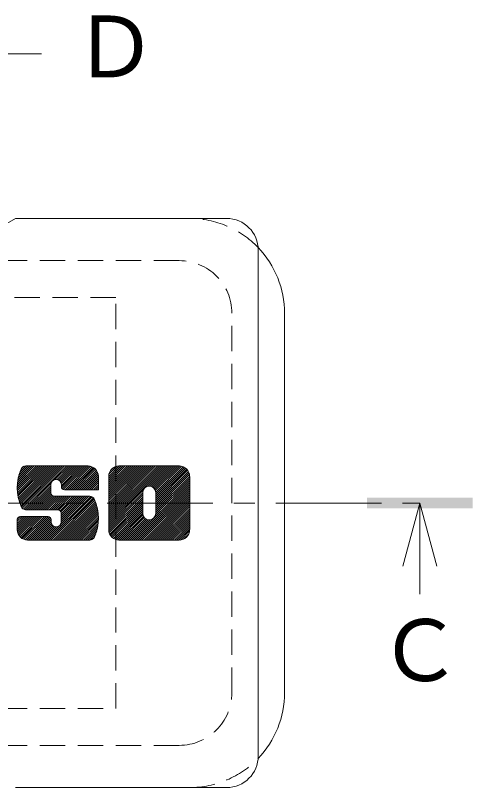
# Model space of a CAD drawing. Units: millimetres on the paper, enlarged 10 times, with parts at other scales. Extents: x -1235 to 1714, y -1353 to 1361.
# Drawn here: x 776.9 to 993.6, y 947.6 to 1313.9 of the extents above; entities that cross this region are included whole.
import ezdxf
from ezdxf.enums import TextEntityAlignment as Align

# ---------------------------------------------------------------- set-up
doc = ezdxf.new("R2010")
doc.units = ezdxf.units.MM
doc.header["$LTSCALE"] = 10
doc.linetypes.add('CHAIN1', pattern=[8, 5, -1, 1, -1])
doc.linetypes.add('DASHED1', pattern=[1.8, 1.2, -0.6])
for name, color, linetype, lineweight in [('D-5', 7, 'Continuous', 9), ('D-7', 6, 'Continuous', 9), ('D-8', 4, 'Continuous', 9)]:
    doc.layers.add(name, color=color, linetype=linetype, lineweight=lineweight)
doc.styles.add('ＭＳ ゴシック', font='')
doc.styles.get('ＭＳ ゴシック').set_extended_font_data('MS Gothic')

msp = doc.modelspace()

# ---------------------------------------------------------------- linework, layer by layer
at = {"layer": 'D-5', "color": 4}
for p, q in [((734.53, 1295.73), (789.22, 1295.73)), ((968.62, 1082.62), (960.62, 1052.62)), ((968.62, 1082.62), (968.62, 1039.38)), ((968.62, 1082.62), (976.62, 1052.62))]:
    msp.add_line(p, q, dxfattribs=at)
at = {"layer": 'D-5', "color": 4, "linetype": 'CHAIN1'}
msp.add_line((500.43, 1082.62), (968.62, 1082.62), dxfattribs=at)
at = {"layer": 'D-5', "color": 4}
msp.add_solid([(943.62, 1080.12), (993.62, 1080.12), (943.62, 1085.12), (993.62, 1085.12)], dxfattribs=at)
at = {"layer": 'D-7'}
for p, q in [((759.53, 1207.62), (777.03, 1217.62)), ((877.03, 1217.62), (777.03, 1217.62)), ((892.03, 962.62), (892.03, 1202.62)), ((904.52, 992.62), (904.52, 1172.62)), ((777.79, 1090.23), (787.8, 1100.24)), ((777.79, 1089.27), (788.76, 1100.24)), ((777.83, 1091.23), (786.84, 1100.24)), ((777.83, 1088.35), (789.72, 1100.24)), ((777.91, 1087.47), (790.68, 1100.24)), ((777.92, 1092.27), (785.88, 1100.24)), ((778.01, 1086.62), (791.64, 1100.24)), ((778.07, 1093.38), (784.92, 1100.24)), ((778.14, 1085.79), (792.59, 1100.24)), ((778.28, 1094.56), (783.97, 1100.24)), ((778.3, 1084.99), (793.55, 1100.24)), ((778.49, 1084.21), (794.51, 1100.24)), ((778.59, 1095.82), (783.01, 1100.24)), ((778.69, 1083.46), (795.47, 1100.24)), ((778.92, 1082.73), (796.43, 1100.24)), ((779.01, 1097.2), (782.05, 1100.24)), ((779.16, 1082.01), (797.39, 1100.24)), ((779.43, 1081.32), (798.35, 1100.24)), ((779.61, 1098.76), (780.87, 1100.02)), ((779.72, 1080.66), (799.3, 1100.24)), ((780.14, 1080.12), (800.26, 1100.24)), ((780.69, 1079.71), (801.22, 1100.24)), ((811.22, 1100.24), (781.9, 1100.24)), ((795.68, 1093.74), (802.18, 1100.24)), ((796.66, 1093.76), (803.14, 1100.24)), ((797.37, 1093.51), (804.1, 1100.24)), ((797.92, 1093.11), (805.06, 1100.24)), ((798.35, 1092.57), (806.02, 1100.24)), ((798.62, 1091.89), (806.97, 1100.24)), ((798.69, 1091), (807.93, 1100.24)), ((798.73, 1090.08), (808.89, 1100.24)), ((799.05, 1089.44), (809.85, 1100.24)), ((799.61, 1089.04), (810.81, 1100.24)), ((800.44, 1088.91), (811.74, 1100.21)), ((801.4, 1088.91), (812.55, 1100.06)), ((802.36, 1088.91), (813.26, 1099.81)), ((803.32, 1088.91), (813.88, 1099.48)), ((804.28, 1088.91), (814.44, 1099.08)), ((821.14, 1095.23), (826.15, 1100.24)), ((821.14, 1094.27), (827.11, 1100.24)), ((821.14, 1093.32), (828.06, 1100.24)), ((821.14, 1092.36), (829.02, 1100.24)), ((821.14, 1091.4), (829.98, 1100.24)), ((821.14, 1090.44), (830.94, 1100.24)), ((821.14, 1089.48), (831.9, 1100.24)), ((821.14, 1088.52), (832.86, 1100.24)), ((821.14, 1087.56), (833.82, 1100.24)), ((821.14, 1086.6), (834.78, 1100.24)), ((821.14, 1085.65), (835.73, 1100.24)), ((821.14, 1084.69), (836.69, 1100.24)), ((821.14, 1083.73), (837.65, 1100.24)), ((821.14, 1082.77), (838.61, 1100.24)), ((821.14, 1081.81), (839.57, 1100.24)), ((821.14, 1080.85), (840.53, 1100.24)), ((821.14, 1079.89), (841.49, 1100.24)), ((821.14, 1078.94), (842.44, 1100.24)), ((821.14, 1077.98), (843.4, 1100.24)), ((821.14, 1077.02), (844.36, 1100.24)), ((821.14, 1076.06), (845.32, 1100.24)), ((821.14, 1075.1), (846.28, 1100.24)), ((821.14, 1074.14), (847.24, 1100.24)), ((821.14, 1073.18), (848.2, 1100.24)), ((821.26, 1096.32), (825.06, 1100.12)), ((821.98, 1097.99), (823.39, 1099.4)), ((854.49, 1100.24), (826.17, 1100.24)), ((839.4, 1090.48), (849.16, 1100.24)), ((840.5, 1090.62), (850.11, 1100.24)), ((841.3, 1090.47), (851.07, 1100.24)), ((841.96, 1090.16), (852.03, 1100.24)), ((842.49, 1089.74), (852.99, 1100.24)), ((842.92, 1089.22), (853.95, 1100.24)), ((843.24, 1088.57), (854.89, 1100.22)), ((843.41, 1087.78), (855.72, 1100.09)), ((843.42, 1086.83), (856.43, 1099.85)), ((843.42, 1085.87), (857.07, 1099.53)), ((843.42, 1084.92), (857.64, 1099.14)), ((805.23, 1088.91), (814.93, 1098.61)), ((806.19, 1088.91), (815.36, 1098.08)), ((807.15, 1088.91), (815.72, 1097.48)), ((808.11, 1088.91), (816, 1096.8)), ((809.07, 1088.91), (816.19, 1096.03)), ((843.42, 1083.96), (858.14, 1098.68)), ((843.42, 1083), (858.57, 1098.15)), ((843.42, 1082.04), (858.94, 1097.56)), ((843.42, 1081.08), (859.23, 1096.9)), ((843.42, 1080.12), (859.44, 1096.14)), ((781.4, 1079.45), (793.78, 1091.84)), ((810.03, 1088.91), (816.26, 1095.14)), ((810.99, 1088.91), (816.26, 1094.18)), ((811.94, 1088.91), (816.26, 1093.22)), ((812.9, 1088.91), (816.26, 1092.27)), ((816.26, 1095.21), (816.26, 1088.91)), ((821.14, 1070.03), (821.14, 1095.21)), ((832.13, 1065), (859.53, 1092.4)), ((843.38, 1077.21), (859.53, 1093.35)), ((843.42, 1079.16), (859.53, 1095.27)), ((843.42, 1078.2), (859.53, 1094.31)), ((859.53, 1095.21), (859.53, 1070.03)), ((782.3, 1079.4), (793.72, 1090.82)), ((783.26, 1079.4), (793.72, 1089.86)), ((784.22, 1079.4), (793.72, 1088.91)), ((793.72, 1087.34), (793.72, 1091.31)), ((798.69, 1090.42), (798.69, 1091.31)), ((800.2, 1088.91), (816.26, 1088.91)), ((813.86, 1088.91), (816.26, 1091.31)), ((814.82, 1088.91), (816.26, 1090.35)), ((815.78, 1088.91), (816.26, 1089.39)), ((821.14, 1072.22), (837.39, 1088.48)), ((833.09, 1065), (859.53, 1091.44)), ((834.05, 1065), (859.53, 1090.48)), ((835.01, 1065), (859.53, 1089.52)), ((835.97, 1065), (859.53, 1088.56)), ((785.18, 1079.4), (793.72, 1087.95)), ((786.14, 1079.4), (793.76, 1087.02)), ((787.1, 1079.4), (794.07, 1086.38)), ((788.05, 1079.4), (794.61, 1085.96)), ((789.01, 1079.4), (795.44, 1085.83)), ((789.97, 1079.4), (796.4, 1085.83)), ((790.93, 1079.4), (797.36, 1085.83)), ((791.87, 1065), (812.64, 1085.78)), ((791.89, 1079.4), (798.31, 1085.83)), ((792.83, 1065), (813.35, 1085.52)), ((792.85, 1079.4), (799.27, 1085.83)), ((793.78, 1065), (813.9, 1085.11)), ((793.81, 1079.4), (800.23, 1085.83)), ((794.74, 1065), (814.32, 1084.57)), ((794.76, 1079.4), (801.19, 1085.83)), ((795.23, 1085.83), (812.14, 1085.83)), ((795.72, 1079.4), (802.15, 1085.83)), ((796.68, 1079.4), (803.11, 1085.83)), ((797.57, 1079.33), (804.07, 1085.83)), ((798.12, 1072.21), (811.74, 1085.83)), ((798.16, 1078.96), (805.03, 1085.83)), ((798.53, 1078.37), (805.98, 1085.83)), ((798.61, 1077.49), (806.94, 1085.83)), ((798.61, 1076.53), (807.9, 1085.83)), ((798.61, 1075.57), (808.86, 1085.83)), ((798.61, 1074.62), (809.82, 1085.83)), ((798.61, 1073.66), (810.78, 1085.83)), ((821.14, 1071.27), (837.25, 1087.37)), ((821.14, 1070.31), (837.25, 1086.42)), ((821.18, 1069.39), (837.25, 1085.46)), ((821.35, 1068.6), (837.25, 1084.5)), ((836.92, 1065), (859.53, 1087.6)), ((837.25, 1077.7), (837.25, 1087.54)), ((837.88, 1065), (859.53, 1086.64)), ((838.84, 1065), (859.53, 1085.68)), ((839.8, 1065), (859.53, 1084.73)), ((843.42, 1077.7), (843.42, 1087.54)), ((795.7, 1065), (814.61, 1083.91)), ((796.66, 1065), (814.88, 1083.22)), ((797.62, 1065), (815.13, 1082.51)), ((798.58, 1065), (815.35, 1081.77)), ((799.54, 1065), (815.56, 1081.02)), ((821.61, 1067.9), (837.25, 1083.54)), ((821.96, 1067.29), (837.25, 1082.58)), ((822.37, 1066.74), (837.25, 1081.62)), ((822.84, 1066.26), (837.25, 1080.66)), ((840.76, 1065), (859.53, 1083.77)), ((841.72, 1065), (859.53, 1082.81)), ((842.68, 1065), (859.53, 1081.85)), ((843.63, 1065), (859.53, 1080.89)), ((797.1, 1079.4), (781.9, 1079.4)), ((798.61, 1077.89), (798.61, 1073.66)), ((800.49, 1065), (815.74, 1080.24)), ((801.45, 1065), (815.9, 1079.44)), ((802.41, 1065), (816.03, 1078.62)), ((803.37, 1065), (816.14, 1077.76)), ((823.39, 1065.84), (837.25, 1079.7)), ((824, 1065.49), (837.25, 1078.75)), ((824.69, 1065.22), (837.25, 1077.79)), ((844.59, 1065), (859.53, 1079.93)), ((845.55, 1065), (859.53, 1078.97)), ((846.51, 1065), (859.53, 1078.02)), ((847.47, 1065), (859.53, 1077.06)), ((777.79, 1073.93), (780.09, 1076.23)), ((777.79, 1072.97), (781.05, 1076.23)), ((777.79, 1072.01), (782.01, 1076.23)), ((777.79, 1071.05), (782.97, 1076.23)), ((777.79, 1070.09), (783.93, 1076.23)), ((777.79, 1074.72), (777.79, 1070.03)), ((777.8, 1074.9), (779.12, 1076.22)), ((777.86, 1069.2), (784.88, 1076.23)), ((778.05, 1068.44), (785.84, 1076.23)), ((778.33, 1067.76), (786.8, 1076.23)), ((778.69, 1067.16), (787.76, 1076.23)), ((779.11, 1066.63), (788.72, 1076.23)), ((779.3, 1076.23), (792.3, 1076.23)), ((779.61, 1066.16), (789.68, 1076.23)), ((780.16, 1065.76), (790.64, 1076.23)), ((780.79, 1065.43), (791.59, 1076.23)), ((781.5, 1065.18), (792.53, 1076.21)), ((782.31, 1065.03), (793.21, 1075.93)), ((783.24, 1065), (793.64, 1075.41)), ((784.2, 1065), (793.81, 1074.61)), ((785.16, 1065), (793.81, 1073.65)), ((793.81, 1074.72), (793.81, 1073.66)), ((804.33, 1065), (816.21, 1076.88)), ((805.29, 1065), (816.25, 1075.96)), ((806.25, 1065), (816.25, 1075.01)), ((807.21, 1065), (816.21, 1074.01)), ((825.47, 1065.05), (837.35, 1076.93)), ((826.38, 1065), (837.62, 1076.24)), ((827.34, 1065), (838.01, 1075.67)), ((828.3, 1065), (838.51, 1075.21)), ((829.25, 1065), (839.12, 1074.86)), ((830.21, 1065), (839.86, 1074.65)), ((831.17, 1065), (840.82, 1074.65)), ((848.43, 1065), (859.53, 1076.1)), ((849.39, 1065), (859.53, 1075.14)), ((850.35, 1065), (859.53, 1074.18)), ((786.11, 1065), (793.95, 1072.84)), ((787.07, 1065), (794.29, 1072.22)), ((788.03, 1065), (794.77, 1071.74)), ((788.99, 1065), (795.39, 1071.4)), ((789.95, 1065), (796.21, 1071.26)), ((790.91, 1065), (797.66, 1071.75)), ((808.16, 1065), (816.12, 1072.96)), ((809.12, 1065), (815.98, 1071.85)), ((810.08, 1065), (815.76, 1070.68)), ((851.3, 1065), (859.53, 1073.22)), ((852.26, 1065), (859.53, 1072.26)), ((853.22, 1065), (859.53, 1071.31)), ((854.18, 1065), (859.53, 1070.35)), ((811.04, 1065), (815.45, 1069.41)), ((812, 1065), (815.03, 1068.03)), ((813.18, 1065.23), (814.43, 1066.47)), ((855.19, 1065.05), (859.48, 1069.34)), ((856.53, 1065.43), (859.1, 1068)), ((812.14, 1065), (782.82, 1065)), ((854.49, 1065), (826.17, 1065)), ((777.03, 947.62), (877.03, 947.62))]:
    msp.add_line(p, q, dxfattribs=at)
at = {"layer": 'D-7', "linetype": 'DASHED1'}
for p, q in [((854.53, 1197.62), (734.53, 1197.62)), ((879.53, 992.62), (879.53, 1172.62)), ((854.53, 967.62), (734.53, 967.62))]:
    msp.add_line(p, q, dxfattribs=at)
for centre, radius, start, end in [((859.53, 1172.62), 45, 43.8452, 90), ((854.53, 1172.62), 25, 0, 90), ((854.53, 992.62), 25, 270, 0), ((859.53, 992.62), 45, 270, 316.1547)]:
    msp.add_arc(centre, radius, start, end, dxfattribs=at)
at = {"layer": 'D-7'}
for centre, radius, start, end in [((877.03, 1202.62), 15, 0, 90), ((859.53, 1172.62), 45, 0, 43.8452), ((781.9, 1097.72), 2.52, 90, 157.1011), ((811.22, 1095.21), 5.03, 0, 90), ((826.17, 1095.21), 5.03, 90, 180), ((854.49, 1095.21), 5.03, 0, 90), ((800.61, 1089.82), 22.82, 157.1011, 202.8989), ((796.21, 1091.31), 2.48, 0, 180), ((800.2, 1090.42), 1.51, 180, 270), ((840.33, 1087.54), 3.08, 0, 180), ((795.23, 1087.34), 1.51, 180, 270), ((812.14, 1083.31), 2.52, 22.908, 90), ((781.9, 1081.92), 2.52, 202.8989, 270), ((793.45, 1075.41), 22.8, 337.092, 22.908), ((797.1, 1077.89), 1.51, 0, 90), ((840.33, 1077.7), 3.08, 180, 0), ((779.3, 1074.72), 1.51, 90, 180), ((792.3, 1074.72), 1.51, 0, 90), ((796.21, 1073.66), 2.4, 180, 0), ((782.82, 1070.03), 5.03, 180, 270), ((826.17, 1070.03), 5.03, 180, 270), ((854.49, 1070.03), 5.03, 270, 0), ((812.14, 1067.52), 2.52, 270, 337.092), ((859.53, 992.62), 45, 316.1547, 0), ((877.03, 962.62), 15, 270, 0)]:
    msp.add_arc(centre, radius, start, end, dxfattribs=at)
at = {"layer": 'D-8', "linetype": 'DASHED1'}
for p, q in [((824.53, 1180.12), (644.53, 1180.12)), ((824.53, 985.12), (824.53, 1180.12)), ((644.53, 985.12), (824.53, 985.12))]:
    msp.add_line(p, q, dxfattribs=at)

# ---------------------------------------------------------------- texts
at = {"layer": 'D-5', "color": 2, "style": 'ＭＳ ゴシック'}
for s, p in [('Ｄ', (804.22, 1275.73)), ('Ｃ', (948.62, 989.38))]:
    msp.add_text(s, height=29.33, dxfattribs=at).set_placement(p, align=Align.BOTTOM_LEFT)

doc.saveas('drawing.dxf')
